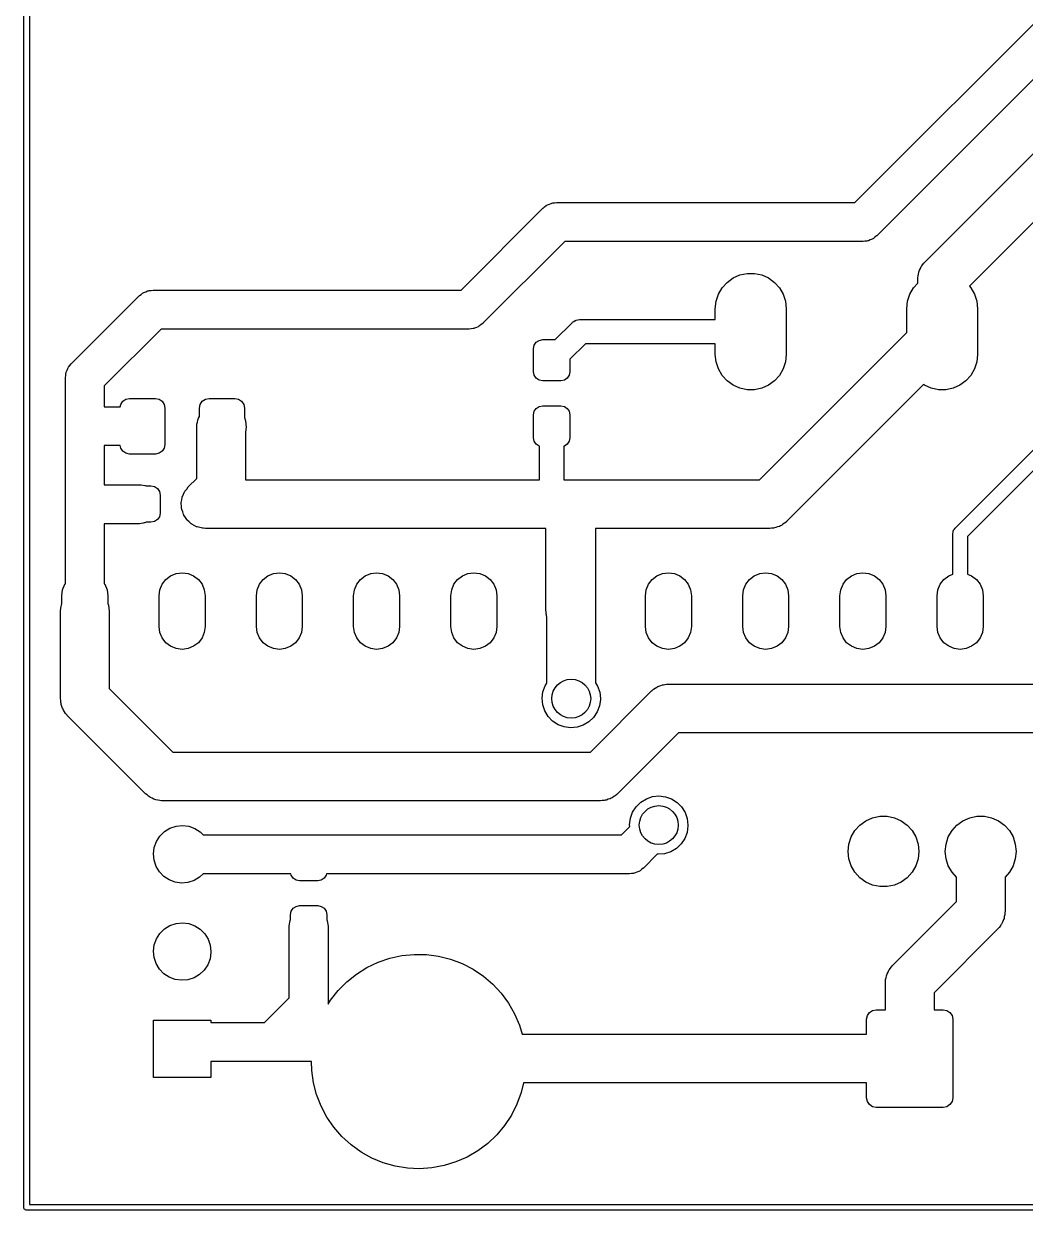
# Model space of a CAD drawing. Extents: x 1 to 4.69, y -4.28 to -0.99.
# Drawn here: x 0.997 to 2.027, y -4.276 to -3.056 of the extents above; entities that cross this region are included whole.
import ezdxf

# ---------------------------------------------------------------- set-up
doc = ezdxf.new("R2010")
doc.units = 0
doc.header["$MEASUREMENT"] = 0
doc.layers.add('BLACK', color=7, linetype='CONTINUOUS')

msp = doc.modelspace()

# ---------------------------------------------------------------- linework, layer by layer
at = {"layer": 'BLACK', "linetype": 'CONTINUOUS'}
for p, q in [((0.99705, -4.273), (0.99705, -1)), ((1.00295, -1.00295), (1.00295, -4.27005)), ((1.85172, -3.24), (2.11586, -2.97586)), ((2.13828, -3.01), (1.87414, -3.27414)), ((1.92375, -3.3009), (2.15232, -3.07232)), ((2.18036, -3.115), (1.96937, -3.32599)), ((1.95459, -3.5748), (2.34471, -3.18469)), ((2.35311, -3.1975), (1.96739, -3.58321)), ((1.53103, -3.24569), (1.53268, -3.24448)), ((1.53268, -3.24448), (1.53422, -3.24315)), ((1.53422, -3.24315), (1.53496, -3.24282)), ((1.53496, -3.24282), (1.53561, -3.24234)), ((1.53561, -3.24234), (1.53753, -3.24165)), ((1.53753, -3.24165), (1.53939, -3.2408)), ((1.53939, -3.2408), (1.54019, -3.24069)), ((1.54019, -3.24069), (1.54094, -3.24042)), ((1.54094, -3.24042), (1.54298, -3.24029)), ((1.54298, -3.24029), (1.545, -3.24)), ((1.545, -3.24), (1.85172, -3.24)), ((1.44672, -3.33), (1.53086, -3.24586)), ((1.53086, -3.24586), (1.53103, -3.24569)), ((1.55328, -3.28), (1.46914, -3.36414)), ((1.86, -3.28), (1.55328, -3.28)), ((1.86202, -3.27971), (1.86, -3.28)), ((1.86406, -3.27958), (1.86202, -3.27971)), ((1.86481, -3.27931), (1.86406, -3.27958)), ((1.86561, -3.2792), (1.86481, -3.27931)), ((1.86747, -3.27835), (1.86561, -3.2792)), ((1.86939, -3.27766), (1.86747, -3.27835)), ((1.87004, -3.27718), (1.86939, -3.27766)), ((1.87078, -3.27685), (1.87004, -3.27718)), ((1.87232, -3.27552), (1.87078, -3.27685)), ((1.87397, -3.27431), (1.87232, -3.27552)), ((1.87414, -3.27414), (1.87397, -3.27431)), ((1.91991, -3.30585), (1.92063, -3.30492)), ((1.92063, -3.30492), (1.9212, -3.30388)), ((1.9212, -3.30388), (1.92254, -3.30245)), ((1.92254, -3.30245), (1.92375, -3.3009)), ((1.72021, -3.32202), (1.72637, -3.31755)), ((1.72637, -3.31755), (1.73332, -3.31445)), ((1.73332, -3.31445), (1.74077, -3.31287)), ((1.74077, -3.31287), (1.74838, -3.31287)), ((1.74838, -3.31287), (1.75583, -3.31445)), ((1.75583, -3.31445), (1.76278, -3.31755)), ((1.76278, -3.31755), (1.76894, -3.32202)), ((1.91644, -3.31779), (1.9165, -3.3174)), ((1.91646, -3.31802), (1.91644, -3.31779)), ((1.9165, -3.3174), (1.91662, -3.31544)), ((1.91662, -3.31544), (1.91711, -3.31354)), ((1.91711, -3.31354), (1.91742, -3.3116)), ((1.91742, -3.3116), (1.91789, -3.31052)), ((1.91789, -3.31052), (1.91818, -3.30937)), ((1.91818, -3.30937), (1.91913, -3.30765)), ((1.91913, -3.30765), (1.91991, -3.30585)), ((1.12798, -3.33029), (1.13, -3.33)), ((1.13, -3.33), (1.44672, -3.33)), ((1.71131, -3.33427), (1.71511, -3.32768)), ((1.71511, -3.32768), (1.72021, -3.32202)), ((1.76894, -3.32202), (1.77404, -3.32768)), ((1.77404, -3.32768), (1.77784, -3.33427)), ((1.90816, -3.33427), (1.91196, -3.32768)), ((1.91196, -3.32768), (1.91643, -3.32273)), ((1.91643, -3.31857), (1.91646, -3.31802)), ((1.91643, -3.32273), (1.91643, -3.31857)), ((1.96937, -3.32599), (1.97089, -3.32768)), ((1.97089, -3.32768), (1.97469, -3.33427)), ((1.04575, -3.40596), (1.11586, -3.33586)), ((1.11586, -3.33586), (1.11603, -3.33569)), ((1.11603, -3.33569), (1.11768, -3.33448)), ((1.11768, -3.33448), (1.11922, -3.33315)), ((1.11922, -3.33315), (1.11996, -3.33282)), ((1.11996, -3.33282), (1.12061, -3.33234)), ((1.12061, -3.33234), (1.12253, -3.33165)), ((1.12253, -3.33165), (1.12439, -3.3308)), ((1.12439, -3.3308), (1.12519, -3.33069)), ((1.12519, -3.33069), (1.12594, -3.33042)), ((1.12594, -3.33042), (1.12798, -3.33029)), ((1.70816, -3.34909), (1.70895, -3.34152)), ((1.70895, -3.34152), (1.71131, -3.33427)), ((1.77784, -3.33427), (1.7802, -3.34152)), ((1.7802, -3.34152), (1.78099, -3.34909)), ((1.90501, -3.34909), (1.9058, -3.34152)), ((1.9058, -3.34152), (1.90816, -3.33427)), ((1.97469, -3.33427), (1.97705, -3.34152)), ((1.97705, -3.34152), (1.97784, -3.34909)), ((1.70816, -3.36017), (1.70816, -3.34909)), ((1.78099, -3.34909), (1.78099, -3.39625)), ((1.90501, -3.37373), (1.90501, -3.34909)), ((1.97784, -3.34909), (1.97784, -3.39625)), ((1.46732, -3.36552), (1.46578, -3.36685)), ((1.46897, -3.36431), (1.46732, -3.36552)), ((1.46914, -3.36414), (1.46897, -3.36431)), ((1.54348, -3.38093), (1.56058, -3.36383)), ((1.56058, -3.36383), (1.56103, -3.36352)), ((1.56103, -3.36352), (1.56138, -3.36309)), ((1.56138, -3.36309), (1.5628, -3.36228)), ((1.5628, -3.36228), (1.56413, -3.36134)), ((1.56413, -3.36134), (1.56467, -3.3612)), ((1.56467, -3.3612), (1.56514, -3.36092)), ((1.56514, -3.36092), (1.56675, -3.36064)), ((1.56675, -3.36064), (1.56833, -3.36022)), ((1.56833, -3.36022), (1.56888, -3.36026)), ((1.56888, -3.36026), (1.56942, -3.36017)), ((1.56942, -3.36017), (1.70816, -3.36017)), ((1.13828, -3.37), (1.07989, -3.42839)), ((1.455, -3.37), (1.13828, -3.37)), ((1.45702, -3.36971), (1.455, -3.37)), ((1.45906, -3.36958), (1.45702, -3.36971)), ((1.45981, -3.36931), (1.45906, -3.36958)), ((1.46061, -3.3692), (1.45981, -3.36931)), ((1.46247, -3.36835), (1.46061, -3.3692)), ((1.46439, -3.36766), (1.46247, -3.36835)), ((1.46504, -3.36718), (1.46439, -3.36766)), ((1.46578, -3.36685), (1.46504, -3.36718)), ((1.75374, -3.525), (1.90501, -3.37373)), ((1.5213, -3.39028), (1.52201, -3.3867)), ((1.5213, -3.4139), (1.5213, -3.39028)), ((1.52201, -3.3867), (1.52404, -3.38366)), ((1.52404, -3.38366), (1.52707, -3.38164)), ((1.52707, -3.38164), (1.53065, -3.38093)), ((1.53065, -3.38093), (1.54348, -3.38093)), ((1.57459, -3.38517), (1.5587, -3.40106)), ((1.70816, -3.38517), (1.57459, -3.38517)), ((1.70816, -3.39625), (1.70816, -3.38517)), ((1.5587, -3.40106), (1.5587, -3.4139)), ((1.70895, -3.40382), (1.70816, -3.39625)), ((1.78099, -3.39625), (1.7802, -3.40382)), ((1.97784, -3.39625), (1.97705, -3.40382)), ((1.04036, -3.41581), (1.04064, -3.41506)), ((1.04064, -3.41506), (1.04077, -3.41426)), ((1.04077, -3.41426), (1.04163, -3.41241)), ((1.04163, -3.41241), (1.04235, -3.4105)), ((1.04235, -3.4105), (1.04283, -3.40986)), ((1.04283, -3.40986), (1.04318, -3.40913)), ((1.04318, -3.40913), (1.04453, -3.4076)), ((1.04453, -3.4076), (1.04575, -3.40596)), ((1.52201, -3.41748), (1.5213, -3.4139)), ((1.5587, -3.4139), (1.55799, -3.41748)), ((1.71131, -3.41106), (1.70895, -3.40382)), ((1.71511, -3.41766), (1.71131, -3.41106)), ((1.77784, -3.41106), (1.77404, -3.41766)), ((1.7802, -3.40382), (1.77784, -3.41106)), ((1.97469, -3.41106), (1.97089, -3.41766)), ((1.97705, -3.40382), (1.97469, -3.41106)), ((1.03989, -3.41986), (1.04021, -3.41785)), ((1.03989, -3.42011), (1.03989, -3.41986)), ((1.03989, -3.63184), (1.03989, -3.42011)), ((1.04021, -3.41785), (1.04036, -3.41581)), ((1.52404, -3.42051), (1.52201, -3.41748)), ((1.52707, -3.42254), (1.52404, -3.42051)), ((1.53065, -3.42325), (1.52707, -3.42254)), ((1.54935, -3.42325), (1.53065, -3.42325)), ((1.55293, -3.42254), (1.54935, -3.42325)), ((1.55596, -3.42051), (1.55293, -3.42254)), ((1.55799, -3.41748), (1.55596, -3.42051)), ((1.72021, -3.42332), (1.71511, -3.41766)), ((1.72637, -3.42779), (1.72021, -3.42332)), ((1.76894, -3.42332), (1.76278, -3.42779)), ((1.77404, -3.41766), (1.76894, -3.42332)), ((1.92231, -3.42714), (1.78177, -3.56768)), ((1.92322, -3.42779), (1.92231, -3.42714)), ((1.96579, -3.42332), (1.95963, -3.42779)), ((1.97089, -3.41766), (1.96579, -3.42332)), ((1.07989, -3.42839), (1.07989, -3.44989)), ((1.73332, -3.43089), (1.72637, -3.42779)), ((1.74077, -3.43247), (1.73332, -3.43089)), ((1.74838, -3.43247), (1.74077, -3.43247)), ((1.75583, -3.43089), (1.74838, -3.43247)), ((1.76278, -3.42779), (1.75583, -3.43089)), ((1.93017, -3.43089), (1.92322, -3.42779)), ((1.93762, -3.43247), (1.93017, -3.43089)), ((1.94523, -3.43247), (1.93762, -3.43247)), ((1.95268, -3.43089), (1.94523, -3.43247)), ((1.95963, -3.42779), (1.95268, -3.43089)), ((1.07989, -3.44989), (1.0963, -3.44989)), ((1.0963, -3.44989), (1.09677, -3.44753)), ((1.09677, -3.44753), (1.09891, -3.44434)), ((1.09891, -3.44434), (1.1021, -3.44221)), ((1.1021, -3.44221), (1.10587, -3.44146)), ((1.10587, -3.44146), (1.13244, -3.44146)), ((1.13244, -3.44146), (1.13621, -3.44221)), ((1.13621, -3.44221), (1.1394, -3.44434)), ((1.1394, -3.44434), (1.14153, -3.44753)), ((1.14153, -3.44753), (1.14228, -3.4513)), ((1.14228, -3.4513), (1.14228, -3.4887)), ((1.17772, -3.4513), (1.17847, -3.44753)), ((1.17772, -3.45989), (1.17772, -3.4513)), ((1.17847, -3.44753), (1.1806, -3.44434)), ((1.1806, -3.44434), (1.18379, -3.44221)), ((1.18379, -3.44221), (1.18756, -3.44146)), ((1.18756, -3.44146), (1.21413, -3.44146)), ((1.21413, -3.44146), (1.2179, -3.44221)), ((1.2179, -3.44221), (1.22109, -3.44434)), ((1.22109, -3.44434), (1.22323, -3.44753)), ((1.22323, -3.44753), (1.22398, -3.4513)), ((1.22398, -3.4513), (1.22398, -3.46102)), ((1.52201, -3.45461), (1.52404, -3.45158)), ((1.52404, -3.45158), (1.52707, -3.44955)), ((1.52707, -3.44955), (1.53065, -3.44884)), ((1.53065, -3.44884), (1.54935, -3.44884)), ((1.54935, -3.44884), (1.55293, -3.44955)), ((1.55293, -3.44955), (1.55596, -3.45158)), ((1.55596, -3.45158), (1.55799, -3.45461)), ((1.17569, -3.46581), (1.17599, -3.46387)), ((1.17599, -3.46387), (1.17646, -3.46279)), ((1.17646, -3.46279), (1.17676, -3.46164)), ((1.17676, -3.46164), (1.1777, -3.45992)), ((1.1777, -3.45992), (1.17772, -3.45989)), ((1.22398, -3.46102), (1.22524, -3.46455)), ((1.5213, -3.45819), (1.52201, -3.45461)), ((1.5213, -3.48181), (1.5213, -3.45819)), ((1.55799, -3.45461), (1.5587, -3.45819)), ((1.5587, -3.45819), (1.5587, -3.48181)), ((1.175, -3.47085), (1.17503, -3.4703)), ((1.175, -3.5236), (1.175, -3.47085)), ((1.17501, -3.47006), (1.17507, -3.46967)), ((1.17503, -3.4703), (1.17501, -3.47006)), ((1.17507, -3.46967), (1.1752, -3.46771)), ((1.1752, -3.46771), (1.17569, -3.46581)), ((1.22583, -3.47079), (1.225, -3.47605)), ((1.225, -3.47605), (1.225, -3.525)), ((1.22524, -3.46455), (1.22583, -3.47079)), ((1.52201, -3.48539), (1.5213, -3.48181)), ((1.52404, -3.48842), (1.52201, -3.48539)), ((1.52707, -3.49045), (1.52404, -3.48842)), ((1.55596, -3.48842), (1.55293, -3.49045)), ((1.55799, -3.48539), (1.55596, -3.48842)), ((1.5587, -3.48181), (1.55799, -3.48539)), ((1.09626, -3.48989), (1.07989, -3.48989)), ((1.07989, -3.48989), (1.07989, -3.53011)), ((1.09677, -3.49247), (1.09626, -3.48989)), ((1.09891, -3.49566), (1.09677, -3.49247)), ((1.1021, -3.49779), (1.09891, -3.49566)), ((1.10587, -3.49854), (1.1021, -3.49779)), ((1.13244, -3.49854), (1.10587, -3.49854)), ((1.13621, -3.49779), (1.13244, -3.49854)), ((1.1394, -3.49566), (1.13621, -3.49779)), ((1.14153, -3.49247), (1.1394, -3.49566)), ((1.14228, -3.4887), (1.14153, -3.49247)), ((1.5275, -3.49053), (1.52707, -3.49045)), ((1.5275, -3.525), (1.5275, -3.49053)), ((1.55293, -3.49045), (1.5525, -3.49053)), ((1.5525, -3.49053), (1.5525, -3.525)), ((1.16628, -3.53232), (1.175, -3.5236)), ((1.225, -3.525), (1.5275, -3.525)), ((1.5525, -3.525), (1.75374, -3.525)), ((1.07989, -3.53011), (1.11594, -3.53011)), ((1.11594, -3.53011), (1.11618, -3.53011)), ((1.11618, -3.53011), (1.1164, -3.53014)), ((1.1164, -3.53014), (1.11765, -3.53006)), ((1.11765, -3.53006), (1.12151, -3.53094)), ((1.12151, -3.53094), (1.12178, -3.53098)), ((1.12178, -3.53098), (1.12186, -3.53102)), ((1.12186, -3.53102), (1.1231, -3.5313)), ((1.1231, -3.5313), (1.12785, -3.5313)), ((1.12785, -3.5313), (1.13143, -3.53201)), ((1.13143, -3.53201), (1.13447, -3.53404)), ((1.13447, -3.53404), (1.13649, -3.53707)), ((1.13649, -3.53707), (1.1372, -3.54065)), ((1.16135, -3.53979), (1.16244, -3.53727)), ((1.16244, -3.53727), (1.16268, -3.53696)), ((1.16268, -3.53696), (1.16285, -3.5366)), ((1.16285, -3.5366), (1.1646, -3.53449)), ((1.1646, -3.53449), (1.16628, -3.53232)), ((1.1372, -3.54065), (1.1372, -3.55935)), ((1.15897, -3.54921), (1.15903, -3.54882)), ((1.15923, -3.55195), (1.15897, -3.54921)), ((1.15901, -3.54843), (1.15952, -3.54574)), ((1.15903, -3.54882), (1.15901, -3.54843)), ((1.15952, -3.54574), (1.15995, -3.54303)), ((1.15995, -3.54303), (1.16011, -3.54266)), ((1.16011, -3.54266), (1.16018, -3.54227)), ((1.16018, -3.54227), (1.16135, -3.53979)), ((1.1372, -3.55935), (1.13649, -3.56293)), ((1.1594, -3.55468), (1.15923, -3.55195)), ((1.15952, -3.55506), (1.1594, -3.55468)), ((1.15956, -3.55545), (1.15952, -3.55506)), ((1.16049, -3.55804), (1.15956, -3.55545)), ((1.16134, -3.56064), (1.16049, -3.55804)), ((1.16155, -3.56098), (1.16134, -3.56064)), ((1.16168, -3.56135), (1.16155, -3.56098)), ((1.16322, -3.56362), (1.16168, -3.56135)), ((1.11594, -3.57011), (1.07989, -3.57011)), ((1.07989, -3.57011), (1.07989, -3.63184)), ((1.11796, -3.56982), (1.11594, -3.57011)), ((1.11999, -3.56969), (1.11796, -3.56982)), ((1.12075, -3.56942), (1.11999, -3.56969)), ((1.12155, -3.5693), (1.12075, -3.56942)), ((1.12287, -3.5687), (1.12155, -3.5693)), ((1.12785, -3.5687), (1.12287, -3.5687)), ((1.13143, -3.56799), (1.12785, -3.5687)), ((1.13447, -3.56596), (1.13143, -3.56799)), ((1.13649, -3.56293), (1.13447, -3.56596)), ((1.16469, -3.56594), (1.16322, -3.56362)), ((1.16498, -3.56621), (1.16469, -3.56594)), ((1.1652, -3.56653), (1.16498, -3.56621)), ((1.16726, -3.56835), (1.1652, -3.56653)), ((1.16926, -3.57023), (1.16726, -3.56835)), ((1.16961, -3.57042), (1.16926, -3.57023)), ((1.1699, -3.57068), (1.16961, -3.57042)), ((1.17235, -3.57192), (1.1699, -3.57068)), ((1.17475, -3.57324), (1.17235, -3.57192)), ((1.17514, -3.57334), (1.17475, -3.57324)), ((1.17549, -3.57352), (1.17514, -3.57334)), ((1.17817, -3.57412), (1.17549, -3.57352)), ((1.77214, -3.57349), (1.77031, -3.57421)), ((1.77402, -3.57294), (1.77214, -3.57349)), ((1.77504, -3.57234), (1.77402, -3.57294)), ((1.77614, -3.57191), (1.77504, -3.57234)), ((1.77773, -3.57075), (1.77614, -3.57191)), ((1.77942, -3.56975), (1.77773, -3.57075)), ((1.78089, -3.56846), (1.77942, -3.56975)), ((1.78121, -3.56822), (1.78089, -3.56846)), ((1.78136, -3.56804), (1.78121, -3.56822)), ((1.78177, -3.56768), (1.78136, -3.56804)), ((1.18082, -3.5748), (1.17817, -3.57412)), ((1.18137, -3.57484), (1.18082, -3.5748)), ((1.1816, -3.57489), (1.18137, -3.57484)), ((1.182, -3.57488), (1.1816, -3.57489)), ((1.18396, -3.575), (1.182, -3.57488)), ((1.53384, -3.575), (1.18396, -3.575)), ((1.53384, -3.65895), (1.53384, -3.575)), ((1.76409, -3.575), (1.58489, -3.575)), ((1.58489, -3.575), (1.58489, -3.73358)), ((1.76604, -3.57475), (1.76409, -3.575)), ((1.76801, -3.57469), (1.76604, -3.57475)), ((1.76914, -3.57436), (1.76801, -3.57469)), ((1.77031, -3.57421), (1.76914, -3.57436)), ((1.95239, -3.58009), (1.95267, -3.57887)), ((1.95239, -3.62201), (1.95239, -3.58009)), ((1.95267, -3.57887), (1.95281, -3.57763)), ((1.95281, -3.57763), (1.95304, -3.57726)), ((1.95304, -3.57726), (1.95314, -3.57684)), ((1.95314, -3.57684), (1.95392, -3.57586)), ((1.95392, -3.57586), (1.95459, -3.5748)), ((1.96739, -3.58321), (1.96739, -3.62201)), ((1.14808, -3.62379), (1.15378, -3.62143)), ((1.15378, -3.62143), (1.15989, -3.62063)), ((1.15989, -3.62063), (1.16601, -3.62143)), ((1.16601, -3.62143), (1.1717, -3.62379)), ((1.24808, -3.62379), (1.25378, -3.62143)), ((1.25378, -3.62143), (1.25989, -3.62063)), ((1.25989, -3.62063), (1.26601, -3.62143)), ((1.26601, -3.62143), (1.2717, -3.62379)), ((1.34808, -3.62379), (1.35378, -3.62143)), ((1.35378, -3.62143), (1.35989, -3.62063)), ((1.35989, -3.62063), (1.36601, -3.62143)), ((1.36601, -3.62143), (1.3717, -3.62379)), ((1.44808, -3.62379), (1.45378, -3.62143)), ((1.45378, -3.62143), (1.45989, -3.62063)), ((1.45989, -3.62063), (1.46601, -3.62143)), ((1.46601, -3.62143), (1.4717, -3.62379)), ((1.64808, -3.62379), (1.65378, -3.62143)), ((1.65378, -3.62143), (1.65989, -3.62063)), ((1.65989, -3.62063), (1.66601, -3.62143)), ((1.66601, -3.62143), (1.6717, -3.62379)), ((1.74808, -3.62379), (1.75378, -3.62143)), ((1.75378, -3.62143), (1.75989, -3.62063)), ((1.75989, -3.62063), (1.76601, -3.62143)), ((1.76601, -3.62143), (1.7717, -3.62379)), ((1.84808, -3.62379), (1.85378, -3.62143)), ((1.85378, -3.62143), (1.85989, -3.62063)), ((1.85989, -3.62063), (1.86601, -3.62143)), ((1.86601, -3.62143), (1.8717, -3.62379)), ((1.94808, -3.62379), (1.95239, -3.62201)), ((1.96739, -3.62201), (1.9717, -3.62379)), ((1.03708, -3.63814), (1.03944, -3.63244)), ((1.03944, -3.63244), (1.03989, -3.63184)), ((1.07989, -3.63184), (1.08035, -3.63244)), ((1.08035, -3.63244), (1.08271, -3.63814)), ((1.13708, -3.63814), (1.13944, -3.63244)), ((1.13944, -3.63244), (1.14319, -3.62755)), ((1.14319, -3.62755), (1.14808, -3.62379)), ((1.1717, -3.62379), (1.1766, -3.62755)), ((1.1766, -3.62755), (1.18035, -3.63244)), ((1.18035, -3.63244), (1.18271, -3.63814)), ((1.23708, -3.63814), (1.23944, -3.63244)), ((1.23944, -3.63244), (1.24319, -3.62755)), ((1.24319, -3.62755), (1.24808, -3.62379)), ((1.2717, -3.62379), (1.2766, -3.62755)), ((1.2766, -3.62755), (1.28035, -3.63244)), ((1.28035, -3.63244), (1.28271, -3.63814)), ((1.33708, -3.63814), (1.33944, -3.63244)), ((1.33944, -3.63244), (1.34319, -3.62755)), ((1.34319, -3.62755), (1.34808, -3.62379)), ((1.3717, -3.62379), (1.3766, -3.62755)), ((1.3766, -3.62755), (1.38035, -3.63244)), ((1.38035, -3.63244), (1.38271, -3.63814)), ((1.43708, -3.63814), (1.43944, -3.63244)), ((1.43944, -3.63244), (1.44319, -3.62755)), ((1.44319, -3.62755), (1.44808, -3.62379)), ((1.4717, -3.62379), (1.4766, -3.62755)), ((1.4766, -3.62755), (1.48035, -3.63244)), ((1.48035, -3.63244), (1.48271, -3.63814)), ((1.63708, -3.63814), (1.63944, -3.63244)), ((1.63944, -3.63244), (1.64319, -3.62755)), ((1.64319, -3.62755), (1.64808, -3.62379)), ((1.6717, -3.62379), (1.6766, -3.62755)), ((1.6766, -3.62755), (1.68035, -3.63244)), ((1.68035, -3.63244), (1.68271, -3.63814)), ((1.73708, -3.63814), (1.73944, -3.63244)), ((1.73944, -3.63244), (1.74319, -3.62755)), ((1.74319, -3.62755), (1.74808, -3.62379)), ((1.7717, -3.62379), (1.7766, -3.62755)), ((1.7766, -3.62755), (1.78035, -3.63244)), ((1.78035, -3.63244), (1.78271, -3.63814)), ((1.83708, -3.63814), (1.83944, -3.63244)), ((1.83944, -3.63244), (1.84319, -3.62755)), ((1.84319, -3.62755), (1.84808, -3.62379)), ((1.8717, -3.62379), (1.8766, -3.62755)), ((1.8766, -3.62755), (1.88035, -3.63244)), ((1.88035, -3.63244), (1.88271, -3.63814)), ((1.93708, -3.63814), (1.93944, -3.63244)), ((1.93944, -3.63244), (1.94319, -3.62755)), ((1.94319, -3.62755), (1.94808, -3.62379)), ((1.9717, -3.62379), (1.9766, -3.62755)), ((1.9766, -3.62755), (1.98035, -3.63244)), ((1.98035, -3.63244), (1.98271, -3.63814)), ((1.03627, -3.64425), (1.03708, -3.63814)), ((1.03627, -3.65227), (1.03627, -3.64425)), ((1.08271, -3.63814), (1.08351, -3.64425)), ((1.08351, -3.64425), (1.08351, -3.65229)), ((1.13627, -3.64425), (1.13708, -3.63814)), ((1.13627, -3.67575), (1.13627, -3.64425)), ((1.18271, -3.63814), (1.18351, -3.64425)), ((1.18351, -3.64425), (1.18351, -3.67575)), ((1.23627, -3.64425), (1.23708, -3.63814)), ((1.23627, -3.67575), (1.23627, -3.64425)), ((1.28271, -3.63814), (1.28351, -3.64425)), ((1.28351, -3.64425), (1.28351, -3.67575)), ((1.33627, -3.64425), (1.33708, -3.63814)), ((1.33627, -3.67575), (1.33627, -3.64425)), ((1.38271, -3.63814), (1.38351, -3.64425)), ((1.38351, -3.64425), (1.38351, -3.67575)), ((1.43627, -3.64425), (1.43708, -3.63814)), ((1.43627, -3.67575), (1.43627, -3.64425)), ((1.48271, -3.63814), (1.48351, -3.64425)), ((1.48351, -3.64425), (1.48351, -3.67575)), ((1.63627, -3.64425), (1.63708, -3.63814)), ((1.63627, -3.67575), (1.63627, -3.64425)), ((1.68271, -3.63814), (1.68351, -3.64425)), ((1.68351, -3.64425), (1.68351, -3.67575)), ((1.73627, -3.64425), (1.73708, -3.63814)), ((1.73627, -3.67575), (1.73627, -3.64425)), ((1.78271, -3.63814), (1.78351, -3.64425)), ((1.78351, -3.64425), (1.78351, -3.67575)), ((1.83627, -3.64425), (1.83708, -3.63814)), ((1.83627, -3.67575), (1.83627, -3.64425)), ((1.88271, -3.63814), (1.88351, -3.64425)), ((1.88351, -3.64425), (1.88351, -3.67575)), ((1.93627, -3.64425), (1.93708, -3.63814)), ((1.93627, -3.67575), (1.93627, -3.64425)), ((1.98271, -3.63814), (1.98351, -3.64425)), ((1.98351, -3.64425), (1.98351, -3.67575)), ((1.03489, -3.66), (1.03509, -3.65687)), ((1.03509, -3.65687), (1.03627, -3.65227)), ((1.08351, -3.65229), (1.08411, -3.65378)), ((1.08411, -3.65378), (1.08489, -3.66)), ((1.53408, -3.66089), (1.53384, -3.65895)), ((1.03489, -3.74989), (1.03489, -3.66)), ((1.08489, -3.66), (1.08489, -3.73954)), ((1.53415, -3.66286), (1.53408, -3.66089)), ((1.53448, -3.66399), (1.53415, -3.66286)), ((1.53462, -3.66516), (1.53448, -3.66399)), ((1.53489, -3.66584), (1.53462, -3.66516)), ((1.53489, -3.73392), (1.53489, -3.66584)), ((1.13708, -3.68186), (1.13627, -3.67575)), ((1.13944, -3.68756), (1.13708, -3.68186)), ((1.18271, -3.68186), (1.18035, -3.68756)), ((1.18351, -3.67575), (1.18271, -3.68186)), ((1.23708, -3.68186), (1.23627, -3.67575)), ((1.23944, -3.68756), (1.23708, -3.68186)), ((1.28271, -3.68186), (1.28035, -3.68756)), ((1.28351, -3.67575), (1.28271, -3.68186)), ((1.33708, -3.68186), (1.33627, -3.67575)), ((1.33944, -3.68756), (1.33708, -3.68186)), ((1.38271, -3.68186), (1.38035, -3.68756)), ((1.38351, -3.67575), (1.38271, -3.68186)), ((1.43708, -3.68186), (1.43627, -3.67575)), ((1.43944, -3.68756), (1.43708, -3.68186)), ((1.48271, -3.68186), (1.48035, -3.68756)), ((1.48351, -3.67575), (1.48271, -3.68186)), ((1.63708, -3.68186), (1.63627, -3.67575)), ((1.63944, -3.68756), (1.63708, -3.68186)), ((1.68271, -3.68186), (1.68035, -3.68756)), ((1.68351, -3.67575), (1.68271, -3.68186)), ((1.73708, -3.68186), (1.73627, -3.67575)), ((1.73944, -3.68756), (1.73708, -3.68186)), ((1.78271, -3.68186), (1.78035, -3.68756)), ((1.78351, -3.67575), (1.78271, -3.68186)), ((1.83708, -3.68186), (1.83627, -3.67575)), ((1.83944, -3.68756), (1.83708, -3.68186)), ((1.88271, -3.68186), (1.88035, -3.68756)), ((1.88351, -3.67575), (1.88271, -3.68186)), ((1.93708, -3.68186), (1.93627, -3.67575)), ((1.93944, -3.68756), (1.93708, -3.68186)), ((1.98271, -3.68186), (1.98035, -3.68756)), ((1.98351, -3.67575), (1.98271, -3.68186)), ((1.14319, -3.69245), (1.13944, -3.68756)), ((1.14808, -3.69621), (1.14319, -3.69245)), ((1.1766, -3.69245), (1.1717, -3.69621)), ((1.18035, -3.68756), (1.1766, -3.69245)), ((1.24319, -3.69245), (1.23944, -3.68756)), ((1.24808, -3.69621), (1.24319, -3.69245)), ((1.2766, -3.69245), (1.2717, -3.69621)), ((1.28035, -3.68756), (1.2766, -3.69245)), ((1.34319, -3.69245), (1.33944, -3.68756)), ((1.34808, -3.69621), (1.34319, -3.69245)), ((1.3766, -3.69245), (1.3717, -3.69621)), ((1.38035, -3.68756), (1.3766, -3.69245)), ((1.44319, -3.69245), (1.43944, -3.68756)), ((1.44808, -3.69621), (1.44319, -3.69245)), ((1.4766, -3.69245), (1.4717, -3.69621)), ((1.48035, -3.68756), (1.4766, -3.69245)), ((1.64319, -3.69245), (1.63944, -3.68756)), ((1.64808, -3.69621), (1.64319, -3.69245)), ((1.6766, -3.69245), (1.6717, -3.69621)), ((1.68035, -3.68756), (1.6766, -3.69245)), ((1.74319, -3.69245), (1.73944, -3.68756)), ((1.74808, -3.69621), (1.74319, -3.69245)), ((1.7766, -3.69245), (1.7717, -3.69621)), ((1.78035, -3.68756), (1.7766, -3.69245)), ((1.84319, -3.69245), (1.83944, -3.68756)), ((1.84808, -3.69621), (1.84319, -3.69245)), ((1.8766, -3.69245), (1.8717, -3.69621)), ((1.88035, -3.68756), (1.8766, -3.69245)), ((1.94319, -3.69245), (1.93944, -3.68756)), ((1.94808, -3.69621), (1.94319, -3.69245)), ((1.9766, -3.69245), (1.9717, -3.69621)), ((1.98035, -3.68756), (1.9766, -3.69245)), ((1.15378, -3.69857), (1.14808, -3.69621)), ((1.15989, -3.69937), (1.15378, -3.69857)), ((1.16601, -3.69857), (1.15989, -3.69937)), ((1.1717, -3.69621), (1.16601, -3.69857)), ((1.25378, -3.69857), (1.24808, -3.69621)), ((1.25989, -3.69937), (1.25378, -3.69857)), ((1.26601, -3.69857), (1.25989, -3.69937)), ((1.2717, -3.69621), (1.26601, -3.69857)), ((1.35378, -3.69857), (1.34808, -3.69621)), ((1.35989, -3.69937), (1.35378, -3.69857)), ((1.36601, -3.69857), (1.35989, -3.69937)), ((1.3717, -3.69621), (1.36601, -3.69857)), ((1.45378, -3.69857), (1.44808, -3.69621)), ((1.45989, -3.69937), (1.45378, -3.69857)), ((1.46601, -3.69857), (1.45989, -3.69937)), ((1.4717, -3.69621), (1.46601, -3.69857)), ((1.65378, -3.69857), (1.64808, -3.69621)), ((1.65989, -3.69937), (1.65378, -3.69857)), ((1.66601, -3.69857), (1.65989, -3.69937)), ((1.6717, -3.69621), (1.66601, -3.69857)), ((1.75378, -3.69857), (1.74808, -3.69621)), ((1.75989, -3.69937), (1.75378, -3.69857)), ((1.76601, -3.69857), (1.75989, -3.69937)), ((1.7717, -3.69621), (1.76601, -3.69857)), ((1.85378, -3.69857), (1.84808, -3.69621)), ((1.85989, -3.69937), (1.85378, -3.69857)), ((1.86601, -3.69857), (1.85989, -3.69937)), ((1.8717, -3.69621), (1.86601, -3.69857)), ((1.95378, -3.69857), (1.94808, -3.69621)), ((1.95989, -3.69937), (1.95378, -3.69857)), ((1.96601, -3.69857), (1.95989, -3.69937)), ((1.9717, -3.69621), (1.96601, -3.69857)), ((1.08489, -3.73954), (1.15036, -3.805)), ((1.53, -3.74958), (1.53084, -3.74295)), ((1.53084, -3.74295), (1.53313, -3.73666)), ((1.53313, -3.73666), (1.53489, -3.73392)), ((1.57964, -3.805), (1.64232, -3.74232)), ((1.58489, -3.73358), (1.58705, -3.73704)), ((1.58705, -3.73704), (1.58925, -3.74335)), ((1.58925, -3.74335), (1.59, -3.75)), ((1.64232, -3.74232), (1.64274, -3.74196)), ((1.64274, -3.74196), (1.64289, -3.74178)), ((1.64289, -3.74178), (1.6432, -3.74154)), ((1.6432, -3.74154), (1.64468, -3.74025)), ((1.64468, -3.74025), (1.64637, -3.73925)), ((1.64637, -3.73925), (1.64796, -3.73809)), ((1.64796, -3.73809), (1.64905, -3.73766)), ((1.64905, -3.73766), (1.65007, -3.73706)), ((1.65007, -3.73706), (1.65196, -3.73651)), ((1.65196, -3.73651), (1.65378, -3.73579)), ((1.65378, -3.73579), (1.65495, -3.73564)), ((1.65495, -3.73564), (1.65609, -3.73531)), ((1.65609, -3.73531), (1.65805, -3.73525)), ((1.65805, -3.73525), (1.66, -3.735)), ((1.66, -3.735), (2.92964, -3.735)), ((1.03514, -3.75184), (1.03489, -3.74989)), ((1.0352, -3.7538), (1.03514, -3.75184)), ((1.03553, -3.75494), (1.0352, -3.7538)), ((1.03568, -3.75611), (1.03553, -3.75494)), ((1.0364, -3.75794), (1.03568, -3.75611)), ((1.53066, -3.75624), (1.53, -3.74958)), ((1.53277, -3.76258), (1.53066, -3.75624)), ((1.58999, -3.75084), (1.58906, -3.75746)), ((1.59, -3.75), (1.58999, -3.75084)), ((1.03695, -3.75982), (1.0364, -3.75794)), ((1.03755, -3.76084), (1.03695, -3.75982)), ((1.03799, -3.76194), (1.03755, -3.76084)), ((1.03914, -3.76353), (1.03799, -3.76194)), ((1.04014, -3.76522), (1.03914, -3.76353)), ((1.04144, -3.76669), (1.04014, -3.76522)), ((1.04167, -3.76701), (1.04144, -3.76669)), ((1.04185, -3.76716), (1.04167, -3.76701)), ((1.04222, -3.76757), (1.04185, -3.76716)), ((1.12232, -3.84768), (1.04222, -3.76757)), ((1.53623, -3.7683), (1.53277, -3.76258)), ((1.54088, -3.77312), (1.53623, -3.7683)), ((1.58668, -3.76371), (1.58298, -3.76928)), ((1.58906, -3.75746), (1.58668, -3.76371)), ((1.54647, -3.77678), (1.54088, -3.77312)), ((1.55274, -3.77911), (1.54647, -3.77678)), ((1.55937, -3.77999), (1.55274, -3.77911)), ((1.56603, -3.77939), (1.55937, -3.77999)), ((1.57239, -3.77732), (1.56603, -3.77939)), ((1.57814, -3.7739), (1.57239, -3.77732)), ((1.58298, -3.76928), (1.57814, -3.7739)), ((1.67036, -3.785), (1.60768, -3.84768)), ((2.04964, -3.785), (1.67036, -3.785)), ((1.15036, -3.805), (1.57964, -3.805)), ((1.12387, -3.84888), (1.12232, -3.84768)), ((1.12531, -3.85023), (1.12387, -3.84888)), ((1.12634, -3.85079), (1.12531, -3.85023)), ((1.12727, -3.85152), (1.12634, -3.85079)), ((1.12908, -3.8523), (1.12727, -3.85152)), ((1.1308, -3.85324), (1.12908, -3.8523)), ((1.13194, -3.85354), (1.1308, -3.85324)), ((1.13303, -3.85401), (1.13194, -3.85354)), ((1.13496, -3.85431), (1.13303, -3.85401)), ((1.13687, -3.8548), (1.13496, -3.85431)), ((1.59505, -3.85436), (1.59391, -3.85469)), ((1.59622, -3.85421), (1.59505, -3.85436)), ((1.59804, -3.85349), (1.59622, -3.85421)), ((1.59993, -3.85294), (1.59804, -3.85349)), ((1.60095, -3.85234), (1.59993, -3.85294)), ((1.60204, -3.85191), (1.60095, -3.85234)), ((1.60363, -3.85075), (1.60204, -3.85191)), ((1.60532, -3.84975), (1.60363, -3.85075)), ((1.6068, -3.84846), (1.60532, -3.84975)), ((1.60711, -3.84822), (1.6068, -3.84846)), ((1.60726, -3.84804), (1.60711, -3.84822)), ((1.60768, -3.84768), (1.60726, -3.84804)), ((1.63153, -3.85636), (1.63723, -3.85286)), ((1.63723, -3.85286), (1.64356, -3.8507)), ((1.64356, -3.8507), (1.65021, -3.85)), ((1.65021, -3.85), (1.65685, -3.85079)), ((1.65685, -3.85079), (1.66315, -3.85304)), ((1.66315, -3.85304), (1.6688, -3.85662)), ((1.13883, -3.85493), (1.13687, -3.8548)), ((1.13921, -3.85499), (1.13883, -3.85493)), ((1.13945, -3.85497), (1.13921, -3.85499)), ((1.14, -3.855), (1.13945, -3.85497)), ((1.59, -3.855), (1.14, -3.855)), ((1.59195, -3.85475), (1.59, -3.855)), ((1.59391, -3.85469), (1.59195, -3.85475)), ((1.62084, -3.87295), (1.62313, -3.86666)), ((1.62313, -3.86666), (1.62675, -3.86104)), ((1.62675, -3.86104), (1.63153, -3.85636)), ((1.6688, -3.85662), (1.67351, -3.86137)), ((1.67351, -3.86137), (1.67705, -3.86704)), ((1.62, -3.87958), (1.62084, -3.87295)), ((1.67705, -3.86704), (1.67925, -3.87335)), ((1.67925, -3.87335), (1.68, -3.88)), ((1.85663, -3.87994), (1.86279, -3.87546)), ((1.86279, -3.87546), (1.86975, -3.87237)), ((1.86975, -3.87237), (1.87719, -3.87078)), ((1.87719, -3.87078), (1.88481, -3.87078)), ((1.88481, -3.87078), (1.89225, -3.87237)), ((1.89225, -3.87237), (1.89921, -3.87546)), ((1.89921, -3.87546), (1.90537, -3.87994)), ((1.95663, -3.87994), (1.96279, -3.87546)), ((1.96279, -3.87546), (1.96975, -3.87237)), ((1.96975, -3.87237), (1.97719, -3.87078)), ((1.97719, -3.87078), (1.98481, -3.87078)), ((1.98481, -3.87078), (1.99225, -3.87237)), ((1.99225, -3.87237), (1.99921, -3.87546)), ((1.99921, -3.87546), (2.00537, -3.87994)), ((1.13712, -3.89134), (1.14182, -3.88673)), ((1.14182, -3.88673), (1.14743, -3.88328)), ((1.14743, -3.88328), (1.15366, -3.88116)), ((1.15366, -3.88116), (1.16021, -3.88047)), ((1.16021, -3.88047), (1.16674, -3.88125)), ((1.16674, -3.88125), (1.17294, -3.88346)), ((1.17294, -3.88346), (1.1785, -3.88699)), ((1.1785, -3.88699), (1.18149, -3.89)), ((1.18149, -3.89), (1.61172, -3.89)), ((1.61172, -3.89), (1.62019, -3.88152)), ((1.62019, -3.88152), (1.62, -3.87958)), ((1.67906, -3.88746), (1.67668, -3.89371)), ((1.67999, -3.88084), (1.67906, -3.88746)), ((1.68, -3.88), (1.67999, -3.88084)), ((1.84773, -3.89219), (1.85154, -3.88559)), ((1.85154, -3.88559), (1.85663, -3.87994)), ((1.90537, -3.87994), (1.91046, -3.88559)), ((1.91046, -3.88559), (1.91427, -3.89219)), ((1.94773, -3.89219), (1.95154, -3.88559)), ((1.95154, -3.88559), (1.95663, -3.87994)), ((2.00537, -3.87994), (2.01046, -3.88559)), ((2.01046, -3.88559), (2.01427, -3.89219)), ((1.13048, -3.90959), (1.1313, -3.90306)), ((1.1313, -3.90306), (1.13355, -3.89687)), ((1.13355, -3.89687), (1.13712, -3.89134)), ((1.67298, -3.89928), (1.66814, -3.9039)), ((1.67668, -3.89371), (1.67298, -3.89928)), ((1.84458, -3.907), (1.84538, -3.89943)), ((1.84538, -3.89943), (1.84773, -3.89219)), ((1.91427, -3.89219), (1.91662, -3.89943)), ((1.91662, -3.89943), (1.91742, -3.907)), ((1.94458, -3.907), (1.94538, -3.89943)), ((1.94538, -3.89943), (1.94773, -3.89219)), ((2.01427, -3.89219), (2.01662, -3.89943)), ((2.01662, -3.89943), (2.01742, -3.907)), ((1.13112, -3.91614), (1.13048, -3.90959)), ((1.64842, -3.90987), (1.63414, -3.92414)), ((1.64937, -3.90999), (1.64842, -3.90987)), ((1.65603, -3.90939), (1.64937, -3.90999)), ((1.66239, -3.90732), (1.65603, -3.90939)), ((1.66814, -3.9039), (1.66239, -3.90732)), ((1.84538, -3.91457), (1.84458, -3.907)), ((1.84773, -3.92181), (1.84538, -3.91457)), ((1.91662, -3.91457), (1.91427, -3.92181)), ((1.91742, -3.907), (1.91662, -3.91457)), ((1.94538, -3.91457), (1.94458, -3.907)), ((1.94773, -3.92181), (1.94538, -3.91457)), ((2.01662, -3.91457), (2.01427, -3.92181)), ((2.01742, -3.907), (2.01662, -3.91457)), ((1.1332, -3.92239), (1.13112, -3.91614)), ((1.13661, -3.92802), (1.1332, -3.92239)), ((1.62939, -3.92766), (1.62747, -3.92835)), ((1.63004, -3.92718), (1.62939, -3.92766)), ((1.63078, -3.92685), (1.63004, -3.92718)), ((1.63232, -3.92552), (1.63078, -3.92685)), ((1.63397, -3.92431), (1.63232, -3.92552)), ((1.63414, -3.92414), (1.63397, -3.92431)), ((1.85154, -3.92841), (1.84773, -3.92181)), ((1.91427, -3.92181), (1.91046, -3.92841)), ((1.95154, -3.92841), (1.94773, -3.92181)), ((2.01427, -3.92181), (2.01046, -3.92841)), ((1.14118, -3.93275), (1.13661, -3.92802)), ((1.14669, -3.93636), (1.14118, -3.93275)), ((1.15286, -3.93865), (1.14669, -3.93636)), ((1.15938, -3.93952), (1.15286, -3.93865)), ((1.16594, -3.93892), (1.15938, -3.93952)), ((1.1722, -3.93689), (1.16594, -3.93892)), ((1.17785, -3.93352), (1.1722, -3.93689)), ((1.18155, -3.93), (1.17785, -3.93352)), ((1.27173, -3.93), (1.18155, -3.93)), ((1.27201, -3.93143), (1.27173, -3.93)), ((1.27404, -3.93447), (1.27201, -3.93143)), ((1.27707, -3.93649), (1.27404, -3.93447)), ((1.28065, -3.9372), (1.27707, -3.93649)), ((1.29935, -3.9372), (1.28065, -3.9372)), ((1.30293, -3.93649), (1.29935, -3.9372)), ((1.30596, -3.93447), (1.30293, -3.93649)), ((1.30799, -3.93143), (1.30596, -3.93447)), ((1.30827, -3.93), (1.30799, -3.93143)), ((1.62, -3.93), (1.30827, -3.93)), ((1.62202, -3.92971), (1.62, -3.93)), ((1.62406, -3.92958), (1.62202, -3.92971)), ((1.62481, -3.92931), (1.62406, -3.92958)), ((1.62561, -3.9292), (1.62481, -3.92931)), ((1.62747, -3.92835), (1.62561, -3.9292)), ((1.85663, -3.93406), (1.85154, -3.92841)), ((1.86279, -3.93854), (1.85663, -3.93406)), ((1.86975, -3.94163), (1.86279, -3.93854)), ((1.89921, -3.93854), (1.89225, -3.94163)), ((1.90537, -3.93406), (1.89921, -3.93854)), ((1.91046, -3.92841), (1.90537, -3.93406)), ((1.956, -3.93336), (1.95154, -3.92841)), ((1.956, -3.95864), (1.956, -3.93336)), ((2.01046, -3.92841), (2.006, -3.93336)), ((2.006, -3.93336), (2.006, -3.969)), ((1.87719, -3.94322), (1.86975, -3.94163)), ((1.88481, -3.94322), (1.87719, -3.94322)), ((1.89225, -3.94163), (1.88481, -3.94322)), ((1.27404, -3.96553), (1.27707, -3.96351)), ((1.27707, -3.96351), (1.28065, -3.9628)), ((1.28065, -3.9628), (1.29935, -3.9628)), ((1.29935, -3.9628), (1.30293, -3.96351)), ((1.30293, -3.96351), (1.30596, -3.96553)), ((1.89035, -4.02429), (1.956, -3.95864)), ((1.2713, -3.97215), (1.27201, -3.96857)), ((1.2713, -3.9772), (1.2713, -3.97215)), ((1.27201, -3.96857), (1.27404, -3.96553)), ((1.30596, -3.96553), (1.30799, -3.96857)), ((1.30799, -3.96857), (1.3087, -3.97215)), ((1.3087, -3.97215), (1.3087, -3.97725)), ((2.00501, -3.97597), (2.00454, -3.97706)), ((2.00531, -3.97404), (2.00501, -3.97597)), ((2.0058, -3.97213), (2.00531, -3.97404)), ((2.00593, -3.97017), (2.0058, -3.97213)), ((2.00599, -3.96979), (2.00593, -3.97017)), ((2.006, -3.969), (2.00597, -3.96955)), ((2.00597, -3.96955), (2.00599, -3.96979)), ((1.13712, -3.99134), (1.14182, -3.98673)), ((1.14182, -3.98673), (1.14743, -3.98328)), ((1.14743, -3.98328), (1.15366, -3.98116)), ((1.15366, -3.98116), (1.16021, -3.98047)), ((1.16021, -3.98047), (1.16674, -3.98125)), ((1.16674, -3.98125), (1.17294, -3.98346)), ((1.17294, -3.98346), (1.1785, -3.98699)), ((1.1785, -3.98699), (1.18314, -3.99166)), ((1.27, -3.98371), (1.27087, -3.97811)), ((1.27, -3.98396), (1.27, -3.98371)), ((1.27, -4.05772), (1.27, -3.98396)), ((1.27087, -3.97811), (1.2713, -3.9772)), ((1.3087, -3.97725), (1.3092, -3.97834)), ((1.3092, -3.97834), (1.31, -3.98396)), ((1.31, -3.98396), (1.31, -4.06413)), ((1.99868, -3.98668), (1.93303, -4.05232)), ((1.99988, -3.98513), (1.99868, -3.98668)), ((2.00123, -3.98369), (1.99988, -3.98513)), ((2.00179, -3.98266), (2.00123, -3.98369)), ((2.00252, -3.98173), (2.00179, -3.98266)), ((2.0033, -3.97992), (2.00252, -3.98173)), ((2.00424, -3.9782), (2.0033, -3.97992)), ((2.00454, -3.97706), (2.00424, -3.9782)), ((1.1313, -4.00306), (1.13355, -3.99687)), ((1.13355, -3.99687), (1.13712, -3.99134)), ((1.18314, -3.99166), (1.18663, -3.99724)), ((1.18663, -3.99724), (1.18879, -4.00346)), ((1.13048, -4.00959), (1.1313, -4.00306)), ((1.13112, -4.01614), (1.13048, -4.00959)), ((1.18952, -4.01082), (1.1886, -4.01734)), ((1.18879, -4.00346), (1.18953, -4.01)), ((1.18953, -4.01), (1.18952, -4.01082)), ((1.38576, -4.01412), (1.39838, -4.01286)), ((1.39838, -4.01286), (1.41107, -4.01306)), ((1.41107, -4.01306), (1.42366, -4.01472)), ((1.1332, -4.02239), (1.13112, -4.01614)), ((1.13661, -4.02802), (1.1332, -4.02239)), ((1.18626, -4.0235), (1.18262, -4.02898)), ((1.1886, -4.01734), (1.18626, -4.0235)), ((1.34989, -4.0264), (1.36135, -4.02094)), ((1.36135, -4.02094), (1.37336, -4.01682)), ((1.37336, -4.01682), (1.38576, -4.01412)), ((1.42366, -4.01472), (1.43597, -4.01781)), ((1.43597, -4.01781), (1.44784, -4.02229)), ((1.44784, -4.02229), (1.45911, -4.02812)), ((1.88915, -4.02584), (1.89035, -4.02429)), ((1.14118, -4.03275), (1.13661, -4.02802)), ((1.14669, -4.03636), (1.14118, -4.03275)), ((1.15286, -4.03865), (1.14669, -4.03636)), ((1.1722, -4.03689), (1.16594, -4.03892)), ((1.17785, -4.03352), (1.1722, -4.03689)), ((1.18262, -4.02898), (1.17785, -4.03352)), ((1.32924, -4.04108), (1.33914, -4.03314)), ((1.33914, -4.03314), (1.34989, -4.0264)), ((1.45911, -4.02812), (1.46965, -4.03519)), ((1.46965, -4.03519), (1.4793, -4.04344)), ((1.88323, -4.03884), (1.88372, -4.03693)), ((1.88372, -4.03693), (1.88402, -4.03499)), ((1.88402, -4.03499), (1.88449, -4.03391)), ((1.88449, -4.03391), (1.88479, -4.03277)), ((1.88479, -4.03277), (1.88573, -4.03104)), ((1.88573, -4.03104), (1.88651, -4.02924)), ((1.88651, -4.02924), (1.88724, -4.02831)), ((1.88724, -4.02831), (1.88781, -4.02727)), ((1.88781, -4.02727), (1.88915, -4.02584)), ((1.15938, -4.03952), (1.15286, -4.03865)), ((1.16594, -4.03892), (1.15938, -4.03952)), ((1.32031, -4.0501), (1.32924, -4.04108)), ((1.4793, -4.04344), (1.48794, -4.05273)), ((1.88303, -4.04197), (1.88307, -4.04142)), ((1.88303, -4.0698), (1.88303, -4.04197)), ((1.88304, -4.04118), (1.88311, -4.0408)), ((1.88307, -4.04142), (1.88304, -4.04118)), ((1.88311, -4.0408), (1.88323, -4.03884)), ((1.24472, -4.083), (1.27, -4.05772)), ((1.31, -4.06413), (1.31248, -4.06009)), ((1.31248, -4.06009), (1.32031, -4.0501)), ((1.48794, -4.05273), (1.49545, -4.06296)), ((1.93303, -4.05232), (1.93303, -4.0698)), ((1.49545, -4.06296), (1.50174, -4.07399)), ((1.50174, -4.07399), (1.50672, -4.08566)), ((1.86449, -4.07588), (1.86662, -4.07269)), ((1.86662, -4.07269), (1.86982, -4.07055)), ((1.86982, -4.07055), (1.87358, -4.0698)), ((1.87358, -4.0698), (1.88303, -4.0698)), ((1.93303, -4.0698), (1.94248, -4.0698)), ((1.94248, -4.0698), (1.94625, -4.07055)), ((1.94625, -4.07055), (1.94944, -4.07269)), ((1.94944, -4.07269), (1.95157, -4.07588)), ((1.13047, -4.13953), (1.13047, -4.08047)), ((1.13047, -4.08047), (1.18953, -4.08047)), ((1.18953, -4.08047), (1.18953, -4.083)), ((1.18953, -4.083), (1.24472, -4.083)), ((1.50672, -4.08566), (1.50949, -4.095)), ((1.86374, -4.07965), (1.86449, -4.07588)), ((1.86374, -4.095), (1.86374, -4.07965)), ((1.95157, -4.07588), (1.95232, -4.07965)), ((1.95232, -4.07965), (1.95232, -4.16035)), ((1.50949, -4.095), (1.86374, -4.095)), ((1.29291, -4.123), (1.18953, -4.123)), ((1.18953, -4.123), (1.18953, -4.13953)), ((1.29315, -4.13222), (1.29291, -4.123)), ((1.29494, -4.14479), (1.29315, -4.13222)), ((1.18953, -4.13953), (1.13047, -4.13953)), ((1.29816, -4.15706), (1.29494, -4.14479)), ((1.5109, -4.145), (1.50853, -4.15486)), ((1.86374, -4.145), (1.5109, -4.145)), ((1.86374, -4.16035), (1.86374, -4.145)), ((1.30277, -4.16889), (1.29816, -4.15706)), ((1.50853, -4.15486), (1.50417, -4.16678)), ((1.30871, -4.18011), (1.30277, -4.16889)), ((1.50417, -4.16678), (1.49847, -4.17812)), ((1.86449, -4.16412), (1.86374, -4.16035)), ((1.86662, -4.16731), (1.86449, -4.16412)), ((1.86982, -4.16945), (1.86662, -4.16731)), ((1.87358, -4.1702), (1.86982, -4.16945)), ((1.94248, -4.1702), (1.87358, -4.1702)), ((1.94625, -4.16945), (1.94248, -4.1702)), ((1.94944, -4.16731), (1.94625, -4.16945)), ((1.95157, -4.16412), (1.94944, -4.16731)), ((1.95232, -4.16035), (1.95157, -4.16412)), ((1.3159, -4.19056), (1.30871, -4.18011)), ((1.49847, -4.17812), (1.4915, -4.18873)), ((1.32424, -4.20013), (1.3159, -4.19056)), ((1.4915, -4.18873), (1.48336, -4.19846)), ((1.33363, -4.20867), (1.32424, -4.20013)), ((1.47415, -4.2072), (1.464, -4.21482)), ((1.48336, -4.19846), (1.47415, -4.2072)), ((1.34393, -4.21608), (1.33363, -4.20867)), ((1.35502, -4.22225), (1.34393, -4.21608)), ((1.464, -4.21482), (1.45305, -4.22122)), ((1.36675, -4.2271), (1.35502, -4.22225)), ((1.37895, -4.23058), (1.36675, -4.2271)), ((1.39148, -4.23263), (1.37895, -4.23058)), ((1.40415, -4.23323), (1.39148, -4.23263)), ((1.41682, -4.23237), (1.40415, -4.23323)), ((1.4293, -4.23005), (1.41682, -4.23237)), ((1.44143, -4.22632), (1.4293, -4.23005)), ((1.45305, -4.22122), (1.44143, -4.22632)), ((0.99731, -4.27372), (0.99705, -4.273)), ((0.99744, -4.27448), (0.99731, -4.27372)), ((0.99765, -4.27465), (0.99744, -4.27448)), ((0.99774, -4.2749), (0.99765, -4.27465)), ((0.9984, -4.27528), (0.99774, -4.2749)), ((0.99899, -4.27577), (0.9984, -4.27528)), ((0.99937, -4.27584), (0.99899, -4.27577)), ((0.99949, -4.27591), (0.99937, -4.27584)), ((0.99962, -4.27589), (0.99949, -4.27591)), ((1, -4.27595), (0.99962, -4.27589)), ((4.018, -4.27595), (1, -4.27595)), ((1.00295, -4.27005), (4.01505, -4.27005))]:
    msp.add_line(p, q, dxfattribs=at)
at = {"layer": 'BLACK'}
for centre in [(1.56, -3.75), (1.65, -3.88)]:
    msp.add_circle(centre, 0.02, dxfattribs=at)

doc.saveas('drawing.dxf')
